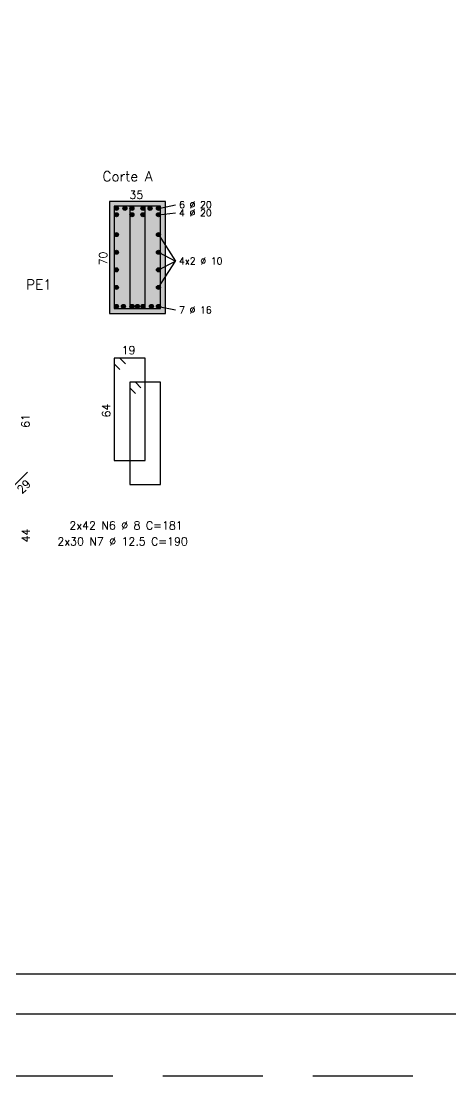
# Model space of a CAD drawing. Extents: x -1.7 to 86.3, y -1.3 to 61.2.
# Drawn here: x 54.76 to 65.5, y -1.27 to 25.09 of the extents above; entities that cross this region are included whole.
import ezdxf

# ---------------------------------------------------------------- set-up
doc = ezdxf.new("R2010")
doc.units = 0
doc.header["$MEASUREMENT"] = 0
doc.linetypes.add('HIDDEN', pattern=[0.375, 0.25, -0.125])
doc.layers.get('0').update_dxf_attribs({"linetype": 'CONTINUOUS'})
doc.layers.get('Defpoints').update_dxf_attribs({"linetype": 'CONTINUOUS'})
for name, color, linetype in [('ARQ_FOLHA', 7, 'CONTINUOUS'), ('PENA_01', 1, 'CONTINUOUS'), ('PENA_02', 2, 'CONTINUOUS'), ('PENA_03', 3, 'CONTINUOUS'), ('PENA_04', 4, 'CONTINUOUS'), ('PENA_05', 5, 'CONTINUOUS'), ('PENA_10', 253, 'CONTINUOUS')]:
    doc.layers.add(name, color=color, linetype=linetype)
doc.styles.get("Standard").update_dxf_attribs({"font": 'ROMANS.SHX'})

# ---------------------------------------------------------------- blocks, each defined once
blk = doc.blocks.new('FOLHA A1 - 841 X 594')
at = {"layer": 'ARQ_FOLHA', "color": 1}
for points in [[(-841, 0), (0, 0), (0, 594), (-841, 594)], [(-816, 10), (-10, 10), (-10, 584), (-816, 584)]]:
    blk.add_lwpolyline(points, close=True, dxfattribs=at)
at = {"layer": 'Defpoints', "color": 8, "linetype": 'HIDDEN', "ltscale": 100}
blk.add_lwpolyline([(-860.5, 609.5), (-860.5, -15.5), (19.5, -15.5), (19.5, 609.5)], close=True, dxfattribs=at)
blk = doc.blocks.new('*U23')
blk.add_blockref('FOLHA A1 - 841 X 594', (0, 0))

msp = doc.modelspace()

# ---------------------------------------------------------------- linework, layer by layer
at = {"layer": 'PENA_01', "linetype": 'Continuous'}
for p, q in [((58.191, 20.412), (58.621, 20.502)), ((58.191, 20.252), (58.621, 20.298)), ((58.191, 19.754), (58.621, 19.095)), ((58.191, 19.314), (58.621, 19.095)), ((58.191, 18.435), (58.621, 19.095)), ((58.191, 18.875), (58.621, 19.095)), ((58.191, 17.962), (58.621, 17.872))]:
    msp.add_line(p, q, dxfattribs=at)
at = {"layer": 'PENA_03', "linetype": 'Continuous'}
for p, q in [((58.366, 20.587), (56.966, 20.587)), ((56.966, 20.587), (56.966, 17.787)), ((58.366, 17.787), (58.366, 20.587)), ((56.966, 17.787), (58.366, 17.787))]:
    msp.add_line(p, q, dxfattribs=at)
for centre in [(57.141, 20.412), (57.141, 20.252), (57.351, 20.412), (57.528, 20.412), (57.528, 20.252), (57.804, 20.412), (57.804, 20.252), (57.981, 20.412), (58.191, 20.412), (58.191, 20.252), (57.141, 19.754), (58.191, 19.754), (57.141, 19.314), (58.191, 19.314), (57.141, 18.875), (58.191, 18.875), (57.141, 18.435), (58.191, 18.435), (57.141, 17.962), (57.316, 17.962), (57.528, 17.962), (57.666, 17.962), (57.804, 17.962), (58.016, 17.962), (58.191, 17.962)]:
    msp.add_circle(centre, 0.05, dxfattribs=at)
for points in [[(57.191, 20.412), (57.116, 20.455), (57.094, 20.429)], [(57.191, 20.412), (57.094, 20.429), (57.094, 20.395)], [(57.191, 20.412), (57.094, 20.395), (57.116, 20.368)], [(57.191, 20.412), (57.15, 20.461), (57.116, 20.455)], [(57.191, 20.412), (57.116, 20.368), (57.15, 20.362)], [(57.191, 20.252), (57.15, 20.301), (57.116, 20.295)], [(57.191, 20.412), (57.179, 20.444), (57.15, 20.461)], [(57.191, 20.412), (57.15, 20.362), (57.179, 20.38)], [(57.191, 20.252), (57.179, 20.284), (57.15, 20.301)], [(57.191, 20.412), (57.179, 20.38), (57.191, 20.412)], [(57.401, 20.412), (57.326, 20.455), (57.304, 20.429)], [(57.401, 20.412), (57.304, 20.429), (57.304, 20.395)], [(57.401, 20.412), (57.304, 20.395), (57.326, 20.368)], [(57.401, 20.412), (57.36, 20.461), (57.326, 20.455)], [(57.401, 20.412), (57.326, 20.368), (57.36, 20.362)], [(57.401, 20.412), (57.389, 20.444), (57.36, 20.461)], [(57.401, 20.412), (57.36, 20.362), (57.389, 20.38)], [(57.401, 20.412), (57.389, 20.38), (57.401, 20.412)], [(57.578, 20.412), (57.503, 20.455), (57.481, 20.429)], [(57.578, 20.412), (57.481, 20.429), (57.481, 20.395)], [(57.578, 20.412), (57.481, 20.395), (57.503, 20.368)], [(57.578, 20.412), (57.536, 20.461), (57.503, 20.455)], [(57.578, 20.412), (57.503, 20.368), (57.536, 20.362)], [(57.578, 20.252), (57.536, 20.301), (57.503, 20.295)], [(57.578, 20.412), (57.566, 20.444), (57.536, 20.461)], [(57.578, 20.412), (57.536, 20.362), (57.566, 20.38)], [(57.578, 20.252), (57.566, 20.284), (57.536, 20.301)], [(57.578, 20.412), (57.566, 20.38), (57.578, 20.412)], [(57.854, 20.412), (57.779, 20.455), (57.757, 20.429)], [(57.854, 20.412), (57.757, 20.429), (57.757, 20.395)], [(57.854, 20.412), (57.757, 20.395), (57.779, 20.368)], [(57.854, 20.412), (57.813, 20.461), (57.779, 20.455)], [(57.854, 20.412), (57.779, 20.368), (57.813, 20.362)], [(57.854, 20.252), (57.813, 20.301), (57.779, 20.295)], [(57.854, 20.412), (57.843, 20.444), (57.813, 20.461)], [(57.854, 20.412), (57.813, 20.362), (57.843, 20.38)], [(57.854, 20.252), (57.843, 20.284), (57.813, 20.301)], [(57.854, 20.412), (57.843, 20.38), (57.854, 20.412)], [(58.031, 20.412), (57.956, 20.455), (57.934, 20.429)], [(58.031, 20.412), (57.934, 20.429), (57.934, 20.395)], [(58.031, 20.412), (57.934, 20.395), (57.956, 20.368)], [(58.031, 20.412), (57.99, 20.461), (57.956, 20.455)], [(58.031, 20.412), (57.956, 20.368), (57.99, 20.362)], [(58.031, 20.412), (58.019, 20.444), (57.99, 20.461)], [(58.031, 20.412), (57.99, 20.362), (58.019, 20.38)], [(58.031, 20.412), (58.019, 20.38), (58.031, 20.412)], [(58.241, 20.412), (58.166, 20.455), (58.144, 20.429)], [(58.241, 20.412), (58.144, 20.429), (58.144, 20.395)], [(58.241, 20.412), (58.144, 20.395), (58.166, 20.368)], [(58.241, 20.412), (58.2, 20.461), (58.166, 20.455)], [(58.241, 20.412), (58.166, 20.368), (58.2, 20.362)], [(58.241, 20.252), (58.2, 20.301), (58.166, 20.295)], [(58.241, 20.412), (58.229, 20.444), (58.2, 20.461)], [(58.241, 20.412), (58.2, 20.362), (58.229, 20.38)], [(58.241, 20.252), (58.229, 20.284), (58.2, 20.301)], [(58.241, 20.412), (58.229, 20.38), (58.241, 20.412)], [(57.191, 20.252), (57.116, 20.295), (57.094, 20.269)], [(57.191, 20.252), (57.094, 20.269), (57.094, 20.235)], [(57.191, 20.252), (57.094, 20.235), (57.116, 20.208)], [(57.191, 20.252), (57.116, 20.208), (57.15, 20.202)], [(57.191, 20.252), (57.15, 20.202), (57.179, 20.22)], [(57.191, 20.252), (57.179, 20.22), (57.191, 20.252)], [(57.578, 20.252), (57.503, 20.295), (57.481, 20.269)], [(57.578, 20.252), (57.481, 20.269), (57.481, 20.235)], [(57.578, 20.252), (57.481, 20.235), (57.503, 20.208)], [(57.578, 20.252), (57.503, 20.208), (57.536, 20.202)], [(57.578, 20.252), (57.536, 20.202), (57.566, 20.22)], [(57.578, 20.252), (57.566, 20.22), (57.578, 20.252)], [(57.854, 20.252), (57.779, 20.295), (57.757, 20.269)], [(57.854, 20.252), (57.757, 20.269), (57.757, 20.235)], [(57.854, 20.252), (57.757, 20.235), (57.779, 20.208)], [(57.854, 20.252), (57.779, 20.208), (57.813, 20.202)], [(57.854, 20.252), (57.813, 20.202), (57.843, 20.22)], [(57.854, 20.252), (57.843, 20.22), (57.854, 20.252)], [(58.241, 20.252), (58.166, 20.295), (58.144, 20.269)], [(58.241, 20.252), (58.144, 20.269), (58.144, 20.235)], [(58.241, 20.252), (58.144, 20.235), (58.166, 20.208)], [(58.241, 20.252), (58.166, 20.208), (58.2, 20.202)], [(58.241, 20.252), (58.2, 20.202), (58.229, 20.22)], [(58.241, 20.252), (58.229, 20.22), (58.241, 20.252)], [(57.191, 19.754), (57.116, 19.797), (57.094, 19.771)], [(57.191, 19.754), (57.15, 19.803), (57.116, 19.797)], [(57.191, 19.754), (57.179, 19.786), (57.15, 19.803)], [(58.241, 19.754), (58.166, 19.797), (58.144, 19.771)], [(58.241, 19.754), (58.2, 19.803), (58.166, 19.797)], [(58.241, 19.754), (58.229, 19.786), (58.2, 19.803)], [(57.191, 19.754), (57.094, 19.771), (57.094, 19.737)], [(57.191, 19.754), (57.094, 19.737), (57.116, 19.711)], [(57.191, 19.754), (57.116, 19.711), (57.15, 19.705)], [(57.191, 19.754), (57.15, 19.705), (57.179, 19.722)], [(57.191, 19.754), (57.179, 19.722), (57.191, 19.754)], [(58.241, 19.754), (58.144, 19.771), (58.144, 19.737)], [(58.241, 19.754), (58.144, 19.737), (58.166, 19.711)], [(58.241, 19.754), (58.166, 19.711), (58.2, 19.705)], [(58.241, 19.754), (58.2, 19.705), (58.229, 19.722)], [(58.241, 19.754), (58.229, 19.722), (58.241, 19.754)], [(57.191, 19.314), (57.116, 19.358), (57.094, 19.332)], [(57.191, 19.314), (57.094, 19.332), (57.094, 19.297)], [(57.191, 19.314), (57.094, 19.297), (57.116, 19.271)], [(57.191, 19.314), (57.15, 19.364), (57.116, 19.358)], [(57.191, 19.314), (57.116, 19.271), (57.15, 19.265)], [(57.191, 19.314), (57.179, 19.347), (57.15, 19.364)], [(57.191, 19.314), (57.15, 19.265), (57.179, 19.282)], [(57.191, 19.314), (57.179, 19.282), (57.191, 19.314)], [(58.241, 19.314), (58.166, 19.358), (58.144, 19.332)], [(58.241, 19.314), (58.144, 19.332), (58.144, 19.297)], [(58.241, 19.314), (58.144, 19.297), (58.166, 19.271)], [(58.241, 19.314), (58.2, 19.364), (58.166, 19.358)], [(58.241, 19.314), (58.166, 19.271), (58.2, 19.265)], [(58.241, 19.314), (58.229, 19.347), (58.2, 19.364)], [(58.241, 19.314), (58.2, 19.265), (58.229, 19.282)], [(58.241, 19.314), (58.229, 19.282), (58.241, 19.314)], [(57.191, 18.875), (57.116, 18.918), (57.094, 18.892)], [(57.191, 18.875), (57.094, 18.892), (57.094, 18.858)], [(57.191, 18.875), (57.094, 18.858), (57.116, 18.832)], [(57.191, 18.875), (57.15, 18.924), (57.116, 18.918)], [(57.191, 18.875), (57.116, 18.832), (57.15, 18.826)], [(57.191, 18.875), (57.179, 18.907), (57.15, 18.924)], [(57.191, 18.875), (57.15, 18.826), (57.179, 18.843)], [(57.191, 18.875), (57.179, 18.843), (57.191, 18.875)], [(58.241, 18.875), (58.166, 18.918), (58.144, 18.892)], [(58.241, 18.875), (58.144, 18.892), (58.144, 18.858)], [(58.241, 18.875), (58.144, 18.858), (58.166, 18.832)], [(58.241, 18.875), (58.2, 18.924), (58.166, 18.918)], [(58.241, 18.875), (58.166, 18.832), (58.2, 18.826)], [(58.241, 18.875), (58.229, 18.907), (58.2, 18.924)], [(58.241, 18.875), (58.2, 18.826), (58.229, 18.843)], [(58.241, 18.875), (58.229, 18.843), (58.241, 18.875)], [(57.191, 18.435), (57.116, 18.479), (57.094, 18.453)], [(57.191, 18.435), (57.15, 18.485), (57.116, 18.479)], [(57.191, 18.435), (57.179, 18.468), (57.15, 18.485)], [(58.241, 18.435), (58.166, 18.479), (58.144, 18.453)], [(58.241, 18.435), (58.2, 18.485), (58.166, 18.479)], [(58.241, 18.435), (58.229, 18.468), (58.2, 18.485)], [(57.191, 18.435), (57.094, 18.453), (57.094, 18.418)], [(57.191, 18.435), (57.094, 18.418), (57.116, 18.392)], [(57.191, 18.435), (57.116, 18.392), (57.15, 18.386)], [(57.191, 18.435), (57.15, 18.386), (57.179, 18.403)], [(57.191, 18.435), (57.179, 18.403), (57.191, 18.435)], [(58.241, 18.435), (58.144, 18.453), (58.144, 18.418)], [(58.241, 18.435), (58.144, 18.418), (58.166, 18.392)], [(58.241, 18.435), (58.166, 18.392), (58.2, 18.386)], [(58.241, 18.435), (58.2, 18.386), (58.229, 18.403)], [(58.241, 18.435), (58.229, 18.403), (58.241, 18.435)], [(57.191, 17.962), (57.116, 18.005), (57.094, 17.979)], [(57.191, 17.962), (57.094, 17.979), (57.094, 17.945)], [(57.191, 17.962), (57.094, 17.945), (57.116, 17.918)], [(57.191, 17.962), (57.15, 18.011), (57.116, 18.005)], [(57.191, 17.962), (57.116, 17.918), (57.15, 17.912)], [(57.191, 17.962), (57.179, 17.994), (57.15, 18.011)], [(57.191, 17.962), (57.15, 17.912), (57.179, 17.93)], [(57.191, 17.962), (57.179, 17.93), (57.191, 17.962)], [(57.366, 17.962), (57.291, 18.005), (57.269, 17.979)], [(57.366, 17.962), (57.269, 17.979), (57.269, 17.945)], [(57.366, 17.962), (57.269, 17.945), (57.291, 17.918)], [(57.366, 17.962), (57.325, 18.011), (57.291, 18.005)], [(57.366, 17.962), (57.291, 17.918), (57.325, 17.912)], [(57.366, 17.962), (57.354, 17.994), (57.325, 18.011)], [(57.366, 17.962), (57.325, 17.912), (57.354, 17.93)], [(57.366, 17.962), (57.354, 17.93), (57.366, 17.962)], [(57.578, 17.962), (57.503, 18.005), (57.481, 17.979)], [(57.578, 17.962), (57.481, 17.979), (57.481, 17.945)], [(57.578, 17.962), (57.481, 17.945), (57.503, 17.918)], [(57.578, 17.962), (57.536, 18.011), (57.503, 18.005)], [(57.578, 17.962), (57.503, 17.918), (57.536, 17.912)], [(57.578, 17.962), (57.566, 17.994), (57.536, 18.011)], [(57.578, 17.962), (57.536, 17.912), (57.566, 17.93)], [(57.578, 17.962), (57.566, 17.93), (57.578, 17.962)], [(57.716, 17.962), (57.641, 18.005), (57.619, 17.979)], [(57.716, 17.962), (57.619, 17.979), (57.619, 17.945)], [(57.716, 17.962), (57.619, 17.945), (57.641, 17.918)], [(57.716, 17.962), (57.675, 18.011), (57.641, 18.005)], [(57.716, 17.962), (57.641, 17.918), (57.675, 17.912)], [(57.716, 17.962), (57.704, 17.994), (57.675, 18.011)], [(57.716, 17.962), (57.675, 17.912), (57.704, 17.93)], [(57.716, 17.962), (57.704, 17.93), (57.716, 17.962)], [(57.854, 17.962), (57.779, 18.005), (57.757, 17.979)], [(57.854, 17.962), (57.757, 17.979), (57.757, 17.945)], [(57.854, 17.962), (57.757, 17.945), (57.779, 17.918)], [(57.854, 17.962), (57.813, 18.011), (57.779, 18.005)], [(57.854, 17.962), (57.779, 17.918), (57.813, 17.912)], [(57.854, 17.962), (57.843, 17.994), (57.813, 18.011)], [(57.854, 17.962), (57.813, 17.912), (57.843, 17.93)], [(57.854, 17.962), (57.843, 17.93), (57.854, 17.962)], [(58.066, 17.962), (57.991, 18.005), (57.969, 17.979)], [(58.066, 17.962), (57.969, 17.979), (57.969, 17.945)], [(58.066, 17.962), (57.969, 17.945), (57.991, 17.918)], [(58.066, 17.962), (58.025, 18.011), (57.991, 18.005)], [(58.066, 17.962), (57.991, 17.918), (58.025, 17.912)], [(58.066, 17.962), (58.054, 17.994), (58.025, 18.011)], [(58.066, 17.962), (58.025, 17.912), (58.054, 17.93)], [(58.066, 17.962), (58.054, 17.93), (58.066, 17.962)], [(58.241, 17.962), (58.166, 18.005), (58.144, 17.979)], [(58.241, 17.962), (58.144, 17.979), (58.144, 17.945)], [(58.241, 17.962), (58.144, 17.945), (58.166, 17.918)], [(58.241, 17.962), (58.2, 18.011), (58.166, 18.005)], [(58.241, 17.962), (58.166, 17.918), (58.2, 17.912)], [(58.241, 17.962), (58.229, 17.994), (58.2, 18.011)], [(58.241, 17.962), (58.2, 17.912), (58.229, 17.93)], [(58.241, 17.962), (58.229, 17.93), (58.241, 17.962)]]:
    msp.add_solid(points, dxfattribs=at)
at = {"layer": 'PENA_04', "linetype": 'Continuous'}
for points in [[(57.086, 20.467), (57.086, 17.907), (57.859, 17.907), (57.859, 20.467), (57.086, 20.467)], [(57.473, 20.467), (57.473, 17.907), (58.246, 17.907), (58.246, 20.467), (57.473, 20.467)]]:
    msp.add_lwpolyline(points, dxfattribs=at)
at = {"layer": 'PENA_05', "linetype": 'Continuous'}
for p, q in [((57.226, 16.667), (57.086, 16.667)), ((57.086, 16.667), (57.086, 14.107)), ((57.859, 16.667), (57.086, 16.667)), ((57.086, 16.667), (57.086, 16.527)), ((57.366, 16.527), (57.226, 16.667)), ((57.859, 14.107), (57.859, 16.667)), ((57.086, 16.527), (57.226, 16.387)), ((57.613, 16.067), (57.473, 16.067)), ((57.473, 16.067), (57.473, 13.507)), ((58.246, 16.067), (57.473, 16.067)), ((57.473, 16.067), (57.473, 15.927)), ((57.473, 15.927), (57.613, 15.787)), ((57.753, 15.927), (57.613, 16.067)), ((58.246, 13.507), (58.246, 16.067)), ((57.086, 14.107), (57.859, 14.107)), ((54.506, 13.407), (54.916, 13.817)), ((57.473, 13.507), (58.246, 13.507))]:
    msp.add_line(p, q, dxfattribs=at)
at = {"layer": 'PENA_10', "linetype": 'Continuous'}
for points in [[(58.366, 17.787), (58.366, 20.587), (56.966, 20.587)], [(58.366, 17.787), (56.966, 20.587), (56.966, 17.787)], [(58.366, 17.787), (56.966, 17.787), (58.366, 17.787)]]:
    msp.add_solid(points, dxfattribs=at)

# ---------------------------------------------------------------- block references
at = {"xscale": 0.09999999999999938, "yscale": 0.09999999999999938, "zscale": 0.09999999999999938}
msp.add_blockref('*U23', (84.352, 0.28), dxfattribs=at)

# ---------------------------------------------------------------- texts
at = {"layer": 'PENA_02', "linetype": 'Continuous'}
msp.add_text('PE1', height=0.25, dxfattribs=at).set_placement((54.882, 18.382))
at = {"layer": 'PENA_03', "linetype": 'Continuous'}
for s, height, p in [('Corte A', 0.25, (56.791, 21.087)), ('35', 0.2, (57.466, 20.647)), ('6 %%c 20', 0.17, (58.706, 20.417)), ('4 %%c 20', 0.17, (58.706, 20.213)), ('4x2 %%c 10', 0.17, (58.706, 19.01)), ('7 %%c 16', 0.17, (58.706, 17.787)), ('19', 0.2, (57.273, 16.767)), ('2x42 N6 %%c 8 C=181', 0.2, (55.966, 12.387)), ('2x30 N7 %%c 12.5 C=190', 0.2, (55.666, 11.987))]:
    msp.add_text(s, height=height, dxfattribs=at).set_placement(p)
for s, rotation, p in [('70', 90, (56.906, 18.987)), ('64', 90, (56.986, 15.187)), ('61', 90, (54.966, 14.927)), ('29', 45, (54.776, 13.267)), ('44', 90, (54.974, 12.063))]:
    msp.add_text(s, height=0.2, rotation=rotation, dxfattribs=at).set_placement(p)

doc.saveas('drawing.dxf')
